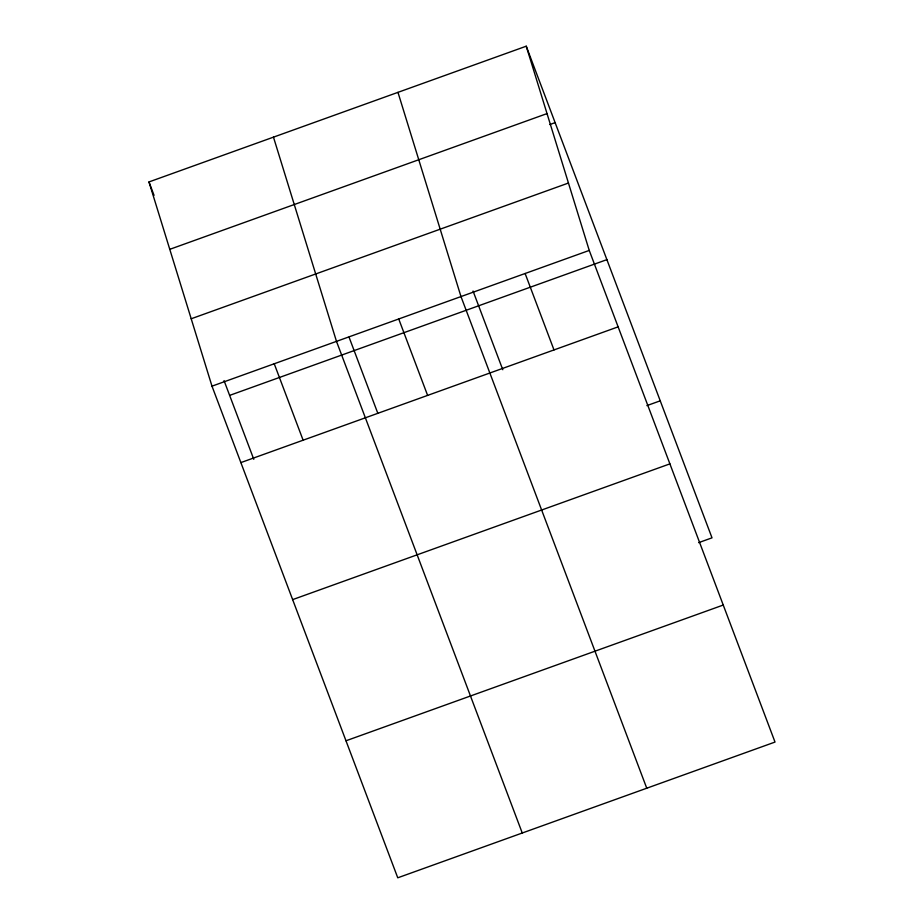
<?xml version="1.0" encoding="UTF-8"?>
<svg xmlns="http://www.w3.org/2000/svg" width="924" height="924" viewBox="0 0 924 924"><rect width="100%" height="100%" fill="white"/><g stroke="black" fill="none" stroke-linecap="round" stroke-linejoin="round"><path stroke-width="1.39" d="M526.241 46.2L589.246 250.427L775.017 742.064L397.759 877.8L211.989 386.163L148.983 181.936L526.241 46.2L712.011 537.837L698.648 542.642M169.773 249.33L547.031 113.594M549.78 124.555L555.116 122.626M191.199 318.768L568.456 183.033M211.989 386.163L589.246 250.427M229.637 395.391L606.895 259.644M240.864 462.601L618.133 326.853M646.881 405.624L660.233 400.82M292.642 599.618L669.9 463.871M345.98 740.782L723.249 605.047M525.121 273.504L553.996 349.93M473.042 291.025L502.783 369.727M646.754 788.207L460.984 296.581L397.967 92.354M398.729 318.976L427.616 395.403M349.053 337.156L377.777 413.19M522.256 833.009L336.486 341.372L273.469 137.145M274.232 363.767L303.118 440.205M148.983 181.936L154.042 195.345M224.047 380.607L253.788 459.309"/></g></svg>
